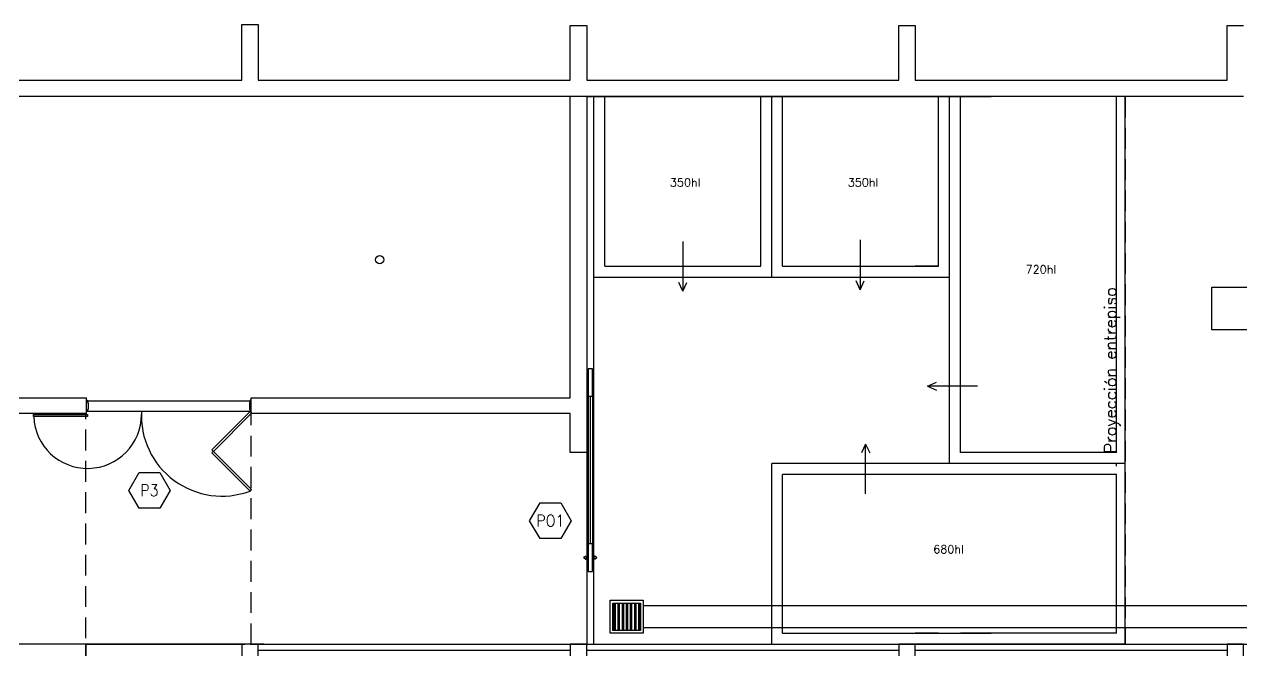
# Model space of a CAD drawing. Extents: x 3 to 114, y 126 to 173.
# Drawn here: x 19.88 to 42.12, y 159.99 to 171.43 of the extents above; entities that cross this region are included whole.
import ezdxf
from ezdxf.enums import TextEntityAlignment as Align

# ---------------------------------------------------------------- set-up
doc = ezdxf.new("R2010")
doc.units = 0
doc.header["$LTSCALE"] = 0.02
doc.header["$MEASUREMENT"] = 0
doc.linetypes.add('HIDDEN', pattern=[9.525, 6.35, -3.175])
doc.layers.get('0').update_dxf_attribs({"linetype": 'CONTINUOUS'})
for name, color, linetype in [('-LOCAL-TXT', 3, 'CONTINUOUS'), ('-REJILLAS', 8, 'CONTINUOUS'), ('02', 2, 'CONTINUOUS'), ('10-CARP-HOJA-PUER', 4, 'CONTINUOUS'), ('10-CARP-INSE-SIMB', 2, 'CONTINUOUS'), ('10-CARP-MANO-ABRI', 30, 'CONTINUOUS'), ('10-CARP-MARC', 2, 'CONTINUOUS'), ('10-CARP-SLIA', 15, 'CONTINUOUS'), ('columnas', 6, 'CONTINUOUS'), ('ladrillo', 30, 'CONTINUOUS'), ('PROYECCION', 7, 'HIDDEN'), ('VISTA-1', 7, 'CONTINUOUS'), ('VISTA-3', 8, 'CONTINUOUS')]:
    doc.layers.add(name, color=color, linetype=linetype)
doc.styles.add('NICO', font='romans.shx', dxfattribs={"height": 0.2})
doc.styles.add('ROMANS', font='romans')

# ---------------------------------------------------------------- blocks, each defined once
blk = doc.blocks.new('CARP-SI0')
blk.add_lwpolyline([(-0.224, 0.388), (-0.449, 0), (-0.224, -0.388), (0.224, -0.388), (0.449, 0), (0.224, 0.388)], close=True)
at = {"style": 'ROMANS', "width": 0.9}
blk.add_attdef('CARP', text='', height=0.25, dxfattribs=at).set_placement((0, 0), align=Align.MIDDLE)
at = {"style": 'ROMANS', "flags": 1}
for tag, p in [('MURO', (0.042, -0.598)), ('L-VANO', (-0.005, -0.936)), ('A-VANO', (0.005, -1.349))]:
    blk.add_attdef(tag, text='', height=0.25, dxfattribs=at).set_placement(p, align=Align.MIDDLE)

msp = doc.modelspace()

# ---------------------------------------------------------------- hatches: boundary and pattern name
at = {"layer": '-REJILLAS'}
h = msp.add_hatch(dxfattribs=at)
h.set_pattern_fill('ANSI32', color=256, scale=0.2, angle=585, style=0)
h.set_pattern_definition([(270, (20777.85127, 2406.05578), (0.075, -4e-12), []), (270, (20777.82627, 2406.03078), (0.075, -4e-12), [])])
h.paths.add_polyline_path([(31.13, 160.359), (31.13, 160.859), (30.63, 160.859), (30.63, 160.359)])

# ---------------------------------------------------------------- linework, layer by layer
at = {"layer": '-REJILLAS', "color": 7}
msp.add_lwpolyline([(21, 160.109), (8.745, 160.109), (8.745, 164.319)], dxfattribs=at)
for points in [[(31.18, 160.309), (30.58, 160.309), (30.58, 160.909), (31.18, 160.909)], [(31.13, 160.359), (30.63, 160.359), (30.63, 160.859), (31.13, 160.859)]]:
    msp.add_lwpolyline(points, close=True, dxfattribs=at)
at = {"layer": '-REJILLAS', "color": 0}
msp.add_lwpolyline([(31.18, 160.409), (53.575, 160.409), (53.575, 160.809), (31.18, 160.809)], dxfattribs=at)
at = {"color": 0}
for p, q in [((30.28, 170.109), (37.54, 170.109)), ((35.147, 167.49), (35.147, 166.582)), ((31.905, 167.463), (31.905, 166.555)), ((30.48, 167.009), (33.33, 167.009)), ((33.73, 167.009), (36.58, 167.009)), ((30.28, 166.809), (36.78, 166.809)), ((31.905, 166.555), (31.831, 166.715)), ((31.905, 166.555), (31.979, 166.715)), ((35.147, 166.582), (35.073, 166.742)), ((35.147, 166.582), (35.221, 166.742)), ((36.379, 164.821), (36.539, 164.895)), ((37.287, 164.821), (36.379, 164.821)), ((36.379, 164.821), (36.539, 164.748)), ((35.246, 163.761), (35.173, 163.601)), ((35.246, 162.853), (35.246, 163.761)), ((35.246, 163.761), (35.32, 163.601)), ((39.99, 163.409), (33.53, 163.409)), ((36.58, 163.209), (33.73, 163.209)), ((39.83, 163.209), (36.58, 163.209)), ((33.73, 160.309), (36.58, 160.309)), ((33.73, 160.309), (36.58, 160.309)), ((36.58, 160.309), (37.54, 160.309)), ((36.98, 160.309), (37.54, 160.309)), ((30.28, 160.109), (37.54, 160.109)), ((30.28, 160.109), (37.54, 160.109))]:
    msp.add_line(p, q, dxfattribs=at)
at = {"layer": '02', "color": 0, "ltscale": 0.05}
msp.add_lwpolyline([(41.571, 166.631), (42.471, 166.631), (42.471, 165.851), (41.571, 165.851)], close=True, dxfattribs=at)
at = {"layer": '10-CARP-HOJA-PUER'}
for points in [[(21.03, 164.303), (21.03, 164.263), (20.045, 164.263), (20.045, 164.303), (21.03, 164.303)], [(24, 164.354), (24.028, 164.325), (23.332, 163.629), (23.303, 163.657), (24, 164.354)], [(24, 162.904), (24.028, 162.932), (23.332, 163.629), (23.303, 163.601), (24, 162.904)]]:
    msp.add_lwpolyline(points, dxfattribs=at)
at = {"layer": '10-CARP-MANO-ABRI'}
for centre, radius, start, end in [((23.485, 164.283), 1.472, 176.8738, 290.4715), ((21.03, 164.303), 0.985, 182.3274, 0)]:
    msp.add_arc(centre, radius, start, end, dxfattribs=at)
at = {"layer": '10-CARP-MARC'}
for points in [[(21.01, 164.554), (21.01, 164.564), (21.03, 164.564), (21.03, 164.524), (21.04, 164.524), (21.04, 164.394), (21.03, 164.394), (21.03, 164.354), (21.01, 164.354), (21.01, 164.364)], [(24.02, 164.554), (24.02, 164.564), (24, 164.564), (24, 164.524), (23.99, 164.524), (23.99, 164.394), (24, 164.394), (24, 164.354), (24.02, 164.354), (24.02, 164.364)]]:
    msp.add_lwpolyline(points, dxfattribs=at)
at = {"layer": '10-CARP-SLIA'}
for p, q in [((21.01, 164.554), (24.02, 164.554)), ((21.01, 164.364), (24.02, 164.364))]:
    msp.add_line(p, q, dxfattribs=at)
at = {"layer": 'columnas'}
for p, q in [((23.85, 170.409), (23.85, 171.429)), ((23.85, 171.429), (24.15, 171.429)), ((24.15, 171.429), (24.15, 170.409)), ((29.85, 170.409), (29.85, 171.409)), ((29.85, 171.409), (30.15, 171.409)), ((30.15, 171.409), (30.15, 170.409)), ((35.85, 170.409), (35.85, 171.409)), ((35.85, 171.409), (36.15, 171.409)), ((36.15, 171.409), (36.15, 170.409)), ((18.15, 170.409), (23.85, 170.409)), ((24.15, 170.409), (29.85, 170.409)), ((30.15, 170.409), (35.85, 170.409)), ((35.85, 170.109), (8.25, 170.109)), ((29.85, 170.109), (29.85, 170.109)), ((30.25, 170.109), (30.15, 170.109)), ((30.15, 170.109), (30.25, 170.109)), ((30.25, 170.109), (30.15, 170.109)), ((36.15, 170.109), (35.85, 170.109))]:
    msp.add_line(p, q, dxfattribs=at)
at = {"layer": 'columnas', "color": 0}
for p, q in [((41.85, 170.409), (41.85, 171.409)), ((41.85, 171.409), (42.15, 171.409)), ((36.15, 170.409), (41.85, 170.409)), ((41.85, 170.109), (36.15, 170.109)), ((42.15, 170.109), (41.85, 170.109)), ((36.58, 167.009), (36.15, 167.009)), ((39.83, 163.609), (36.98, 163.609)), ((39.99, 163.409), (36.78, 163.409)), ((36.58, 160.309), (36.15, 160.309)), ((36.58, 160.309), (36.15, 160.309)), ((39.83, 160.309), (36.98, 160.309)), ((39.83, 160.309), (36.98, 160.309)), ((39.99, 160.109), (36.15, 160.109)), ((39.99, 160.109), (36.15, 160.109))]:
    msp.add_line(p, q, dxfattribs=at)
at = {"layer": 'columnas'}
for points in [[(23.85, 159.649), (24.15, 159.649), (24.15, 160.109), (23.85, 160.109)], [(29.85, 159.649), (30.15, 159.649), (30.15, 160.109), (29.85, 160.109)], [(35.85, 159.649), (36.15, 159.649), (36.15, 160.109), (35.85, 160.109)]]:
    msp.add_lwpolyline(points, close=True, dxfattribs=at)
at = {"layer": 'columnas', "color": 0}
msp.add_lwpolyline([(41.85, 159.649), (42.15, 159.649), (42.15, 160.109), (41.85, 160.109)], close=True, dxfattribs=at)
at = {"layer": 'ladrillo', "color": 3}
for p, q in [((29.85, 164.609), (29.85, 170.109)), ((30.15, 170.109), (30.15, 163.609)), ((18.15, 164.609), (21.01, 164.609)), ((21.01, 164.319), (21.01, 164.609)), ((24.02, 164.319), (24.02, 164.609)), ((24.02, 164.609), (29.85, 164.609)), ((21.01, 164.319), (17.055, 164.319)), ((29.85, 164.319), (24.02, 164.319)), ((29.85, 163.609), (29.85, 164.319)), ((30.15, 163.609), (29.85, 163.609)), ((21, 159.819), (21, 160.109)), ((21, 160.109), (23.911, 160.109)), ((24.25, 160.109), (21, 160.109)), ((21, 160.109), (21, 159.369))]:
    msp.add_line(p, q, dxfattribs=at)
at = {"layer": 'ladrillo', "color": 0}
msp.add_line((24, 160.109), (54.27, 160.109), dxfattribs=at)
at = {"layer": 'ladrillo', "color": 2}
for points in [[(29.85, 159.989), (24.15, 159.989)], [(35.85, 159.989), (30.15, 159.989)]]:
    msp.add_lwpolyline(points, dxfattribs=at)
at = {"layer": 'ladrillo', "color": 0}
msp.add_lwpolyline([(41.85, 159.989), (36.15, 159.989)], dxfattribs=at)
at = {"layer": 'PROYECCION', "color": 2, "linetype": 'HIDDEN', "ltscale": 3}
for p, q in [((39.99, 170.109), (39.99, 160.109)), ((24.02, 160.105), (24.02, 164.315))]:
    msp.add_line(p, q, dxfattribs=at)
msp.add_lwpolyline([(23.73, 136.784), (21, 136.784), (21, 164.319)], dxfattribs=at)
at = {"layer": 'VISTA-1'}
msp.add_circle((26.368, 167.13), 0.075, dxfattribs=at)
at = {"layer": 'VISTA-3', "color": 7}
for p, q in [((30.28, 160.109), (30.28, 170.109)), ((30.48, 167.009), (30.48, 170.109)), ((33.33, 167.009), (33.33, 170.109)), ((33.53, 166.809), (33.53, 170.109)), ((33.73, 167.009), (33.73, 170.109)), ((36.58, 167.009), (36.58, 170.109)), ((36.78, 163.409), (36.78, 170.109)), ((36.98, 163.609), (36.98, 170.109)), ((39.83, 163.609), (39.83, 170.109)), ((39.99, 163.409), (39.99, 170.109)), ((30.175, 164.637), (30.175, 161.937)), ((30.215, 164.637), (30.215, 161.937)), ((30.255, 164.637), (30.255, 161.937)), ((30.15, 163.609), (30.15, 160.109)), ((33.53, 160.109), (33.53, 163.409)), ((39.83, 163.36), (39.83, 163.409)), ((39.99, 160.109), (39.99, 163.409)), ((33.73, 160.309), (33.73, 163.209)), ((39.83, 160.309), (39.83, 163.209))]:
    msp.add_line(p, q, dxfattribs=at)
at = {"layer": 'VISTA-3'}
for p, q in [((30.125, 161.712), (30.175, 161.712)), ((30.305, 161.712), (30.255, 161.712)), ((30.125, 161.662), (30.175, 161.662)), ((30.305, 161.662), (30.255, 161.662))]:
    msp.add_line(p, q, dxfattribs=at)
at = {"layer": 'VISTA-3', "color": 2}
for points in [[(30.175, 165.137), (30.175, 164.637), (30.255, 164.637), (30.255, 165.137)], [(30.175, 161.937), (30.175, 161.437), (30.255, 161.437), (30.255, 161.937)]]:
    msp.add_lwpolyline(points, close=True, dxfattribs=at)
for centre, radius in [((30.125, 161.687), 0.025), ((30.125, 161.687), 0.0225), ((30.305, 161.687), 0.025), ((30.305, 161.687), 0.0225)]:
    msp.add_circle(centre, radius, dxfattribs=at)

# ---------------------------------------------------------------- block references
at = {"layer": '10-CARP-INSE-SIMB'}
ref = msp.add_blockref('CARP-SI0', (22.16, 162.917), dxfattribs=dict(at, xscale=-0.84375, yscale=0.84375, zscale=0.84375))
ref.add_attrib('CARP', 'P3', dxfattribs={"layer": '0', "height": 0.2109, "style": 'ROMANS', "width": 0.9}).set_placement((22.16, 162.917), align=Align.MIDDLE)
ref = msp.add_blockref('CARP-SI0', (29.486, 162.362), dxfattribs=dict(at, xscale=-0.84375, yscale=0.84375, zscale=0.84375))
ref.add_attrib('CARP', 'PO1', dxfattribs={"layer": '0', "height": 0.2109, "style": 'ROMANS', "width": 0.9}).set_placement((29.486, 162.362), align=Align.MIDDLE)

# ---------------------------------------------------------------- texts
at = {"layer": '-LOCAL-TXT', "color": 7, "extrusion": (2.05199e-08, 1.00772e-07, 1), "style": 'NICO'}
for s, p in [('350hl', (31.949, 168.541, 0)), ('350hl', (35.199, 168.541, 0)), ('720hl', (38.449, 166.952, 0)), ('680hl', (36.761, 161.841, 0))]:
    msp.add_text(s, height=0.15, dxfattribs=at).set_placement(p, align=Align.MIDDLE_CENTER)
at = {"layer": '-LOCAL-TXT', "color": 7, "extrusion": (-1.00772e-07, 2.05199e-08, 1), "style": 'NICO'}
msp.add_text('Proyección entrepiso', height=0.216, rotation=90, dxfattribs=at).set_placement((39.717, 165.109, 0), align=Align.MIDDLE_CENTER)

doc.saveas('drawing.dxf')
